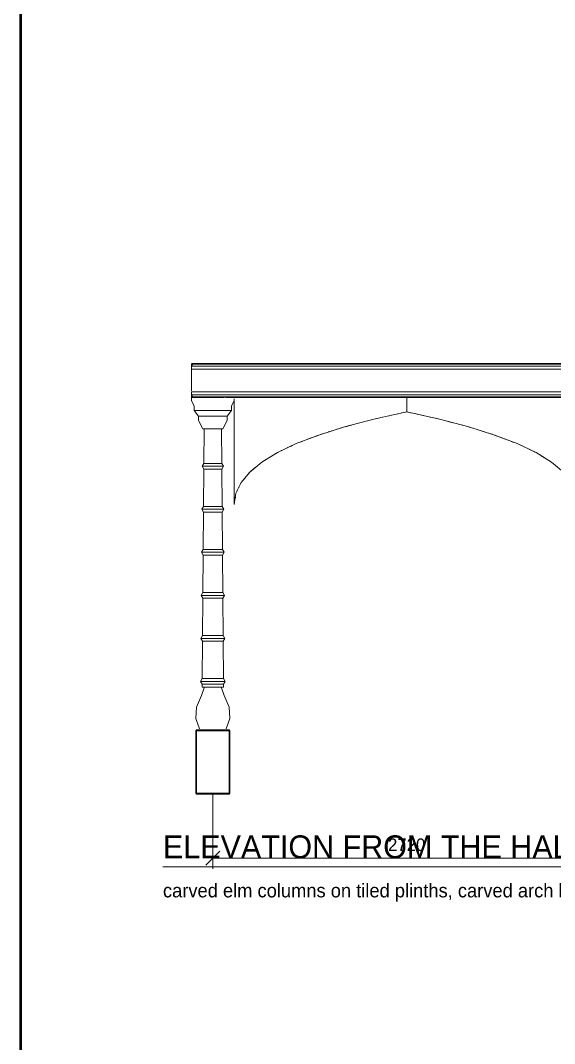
# Model space of a CAD drawing. Header units: metres. Extents: x 10 to 831, y 10 to 584.
# Drawn here: x 10 to 85, y 297 to 440.5 of the extents above; entities that cross this region are included whole.
import ezdxf
from ezdxf.enums import TextEntityAlignment as Align

# ---------------------------------------------------------------- set-up
doc = ezdxf.new("R2010")
doc.units = ezdxf.units.M
for name, color, linetype, lineweight in [('DIM', 1, 'Continuous', 13), ('FRAME', 7, 'Continuous', 50), ('TXT', 7, 'Continuous', 18), ('VIS', 8, 'Continuous', 13)]:
    doc.layers.add(name, color=color, linetype=linetype, lineweight=lineweight)

msp = doc.modelspace()

# ---------------------------------------------------------------- linework, layer by layer
at = {"layer": 'DIM'}
for p, q in [((37, 332), (37, 321.5)), ((36, 322), (38, 324)), ((37, 323), (91.4, 323))]:
    msp.add_line(p, q, dxfattribs=at)
at = {"layer": 'FRAME'}
msp.add_lwpolyline([(10, 10), (831, 10), (831, 584), (10, 584), (10, 10)], close=True, dxfattribs=at)
at = {"layer": 'TXT'}
msp.add_line((30, 321.8), (90, 321.8), dxfattribs=at)
at = {"layer": 'VIS'}
for p, q in [((34.12, 392.4), (34, 392.28)), ((34, 392.28), (34.12, 392.28)), ((34, 392.28), (34, 392.0358)), ((297.8, 392), (34, 392)), ((34, 392), (34, 392)), ((34, 392), (297.8, 392)), ((34, 392), (34, 391.9)), ((34, 391.6), (34, 392)), ((34.12, 392.4), (34.12, 392.34)), ((34.12, 392.28), (34.12, 392.4)), ((34.12, 392.4), (297.68, 392.4)), ((34.12, 392.4), (34.12, 392.4)), ((297.68, 392.4), (34.12, 392.4)), ((34.12, 392.28), (297.68, 392.28)), ((34.12, 392.1172), (34.12, 392.28)), ((297.8, 391.6), (34, 391.6)), ((34, 391.6), (34, 391.6)), ((34, 388.56), (34, 391.52)), ((34, 388.4), (297.8, 388.4)), ((34, 388), (34, 388.4)), ((297.8, 388), (34, 388)), ((34, 388), (34, 388)), ((34, 387.8828), (34, 387.72)), ((34.12, 387.72), (34, 387.72)), ((34, 387.72), (34.12, 387.6)), ((34, 387.72), (34, 387.72)), ((34, 387.2), (34, 387.6)), ((34, 387.6), (34.0128, 387.6)), ((34.1022, 387.6), (34, 387.6)), ((34.12, 387.72), (34.12, 387.9642)), ((34.12, 387.6), (34.12, 387.72)), ((297.68, 387.72), (34.12, 387.72)), ((34.12, 387.6), (35.3202, 387.6)), ((35.5, 387.6), (35.267, 387.6)), ((36.2236, 387.6), (35.5, 387.6)), ((37, 387.6), (36.2236, 387.6)), ((37.7764, 387.6), (37, 387.6)), ((38.5, 387.6), (37.7764, 387.6)), ((38.6554, 387.6), (38.5, 387.6)), ((38.7608, 387.6), (89.7284, 387.6)), ((64.2, 385.6), (64.2, 387.5166)), ((34.4, 386.4), (34, 387.2)), ((34.4, 385.8), (34.4, 386.4)), ((39.6, 386.4), (39.96, 387.12)), ((39.6, 385.8), (39.6, 386.4)), ((40, 387.4388), (40, 372.6)), ((64.2, 387.4334), (64.2, 385.6)), ((35, 385), (34.4, 385.8)), ((34.4, 385.8), (34.411, 385.8)), ((34.4886, 385.8), (34.4, 385.8)), ((34.7484, 385.8), (34.4886, 385.8)), ((35.1616, 385.8), (34.7484, 385.8)), ((35, 384.4), (35, 385)), ((35, 385), (35.0114, 385)), ((35.0682, 385), (35, 385)), ((35.268, 385), (35.0682, 385)), ((35.7, 385.8), (35.1616, 385.8)), ((35.5858, 385), (35.268, 385)), ((36, 385), (35.5858, 385)), ((36.327, 385.8), (35.7, 385.8)), ((36.4824, 385), (36, 385)), ((37, 385.8), (36.327, 385.8)), ((37, 385), (36.4824, 385)), ((37.673, 385.8), (37, 385.8)), ((37.5176, 385), (37, 385)), ((38, 385), (37.5176, 385)), ((38.3, 385.8), (37.673, 385.8)), ((38.4142, 385), (38, 385)), ((38.8384, 385.8), (38.3, 385.8)), ((38.732, 385), (38.4142, 385)), ((38.9318, 385), (38.732, 385)), ((39.2516, 385.8), (38.8384, 385.8)), ((39, 385), (38.9318, 385)), ((39, 385), (39.6, 385.8)), ((39, 384.4), (39, 385)), ((39.5114, 385.8), (39.2516, 385.8)), ((39.6, 385.8), (39.5114, 385.8)), ((55.488, 383.4992), (59.602, 384.5808)), ((59.602, 384.5808), (64.2, 385.6)), ((60.0776, 384.6862), (59.8398, 384.6336)), ((60.5532, 384.7916), (60.3154, 384.739)), ((60.8704, 384.862), (60.7912, 384.8444)), ((61.8218, 385.0728), (61.7424, 385.0552)), ((62.773, 385.2836), (62.0596, 385.1256)), ((63.0902, 385.354), (63.0108, 385.3364)), ((63.5658, 385.4594), (63.4864, 385.4418)), ((64.0414, 385.5648), (63.9622, 385.5472)), ((64.2, 385.6), (68.798, 384.5808)), ((64.3586, 385.5648), (64.2792, 385.5824)), ((64.8342, 385.4594), (64.755, 385.477)), ((65.3098, 385.354), (65.2306, 385.3716)), ((66.2612, 385.1432), (65.5476, 385.3012)), ((66.5782, 385.0728), (66.499, 385.0904)), ((67.5296, 384.862), (67.4504, 384.8796)), ((68.0052, 384.7566), (67.7674, 384.8092)), ((68.4808, 384.651), (68.243, 384.7038)), ((68.798, 384.5808), (72.912, 383.4992)), ((35.6, 383.2), (35, 384.4)), ((35.6, 383.2), (35.6478, 383.2)), ((35.6478, 383.2), (35.7876, 383.2)), ((35.7876, 383.2), (36.01, 383.2)), ((36.01, 383.2), (36.3, 383.2)), ((36.3, 383.2), (36.6376, 383.2)), ((36.6376, 383.2), (37, 383.2)), ((37, 383.2), (37.3624, 383.2)), ((37.3624, 383.2), (37.7, 383.2)), ((37.7, 383.2), (37.99, 383.2)), ((37.99, 383.2), (38.2124, 383.2)), ((38.2124, 383.2), (38.3522, 383.2)), ((38.3522, 383.2), (38.4, 383.2)), ((38.4, 383.2), (38.388, 383.2)), ((38.4, 383.2), (39, 384.4)), ((51.858, 382.3552), (55.488, 383.4992)), ((54.3832, 383.151), (54.1464, 383.0764)), ((54.8566, 383.3002), (54.7778, 383.2754)), ((55.3302, 383.4494), (55.2512, 383.4246)), ((56.4374, 383.7488), (55.5672, 383.52)), ((58.4944, 384.2896), (57.624, 384.0608)), ((70.6968, 384.0816), (69.8264, 384.3104)), ((72.7538, 383.5408), (71.8836, 383.7696)), ((72.912, 383.4992), (76.542, 382.3552)), ((73.0698, 383.4494), (72.991, 383.4744)), ((73.5432, 383.3002), (73.4644, 383.3252)), ((74.1746, 383.1012), (73.9378, 383.1758)), ((35.75, 378.3666), (35.7992, 383.1194)), ((38.25, 378.3666), (38.2008, 383.1194)), ((48.712, 381.1488), (51.858, 382.3552)), ((50.8094, 381.953), (50.285, 381.752)), ((51.7082, 382.2978), (51.3336, 382.1542)), ((52.3314, 382.5044), (52.0948, 382.4298)), ((52.805, 382.6536), (52.5682, 382.579)), ((53.4362, 382.8526), (53.1996, 382.778)), ((53.752, 382.952), (53.673, 382.9272)), ((74.648, 382.952), (74.5692, 382.977)), ((75.1216, 382.8028), (74.8848, 382.8774)), ((75.7528, 382.6038), (75.5162, 382.6786)), ((76.2264, 382.4546), (75.9896, 382.5292)), ((76.542, 382.3552), (79.688, 381.1488)), ((76.8416, 382.2404), (76.617, 382.3264)), ((77.5906, 381.953), (77.366, 382.0392)), ((78.04, 381.7808), (77.9652, 381.8094)), ((46.05, 379.88), (48.712, 381.1488)), ((47.0852, 380.3734), (46.8634, 380.2676)), ((47.529, 380.5848), (47.455, 380.5496)), ((48.1204, 380.8668), (47.8986, 380.7612)), ((49.6108, 381.4934), (49.2364, 381.3498)), ((78.4896, 381.6084), (78.2648, 381.6946)), ((79.2386, 381.3212), (78.864, 381.4648)), ((79.688, 381.1488), (82.35, 379.88)), ((80.2796, 380.8668), (80.0578, 380.9726)), ((80.871, 380.5848), (80.6492, 380.6906)), ((81.6106, 380.2324), (81.3888, 380.3382)), ((43.872, 378.5488), (46.05, 379.88)), ((44.4528, 378.9038), (44.3802, 378.8594)), ((44.8884, 379.17), (44.6706, 379.037)), ((45.324, 379.4362), (45.2514, 379.3918)), ((45.7596, 379.7026), (45.5418, 379.5694)), ((46.1978, 379.9504), (46.124, 379.9152)), ((46.6416, 380.162), (46.5676, 380.1268)), ((82.202, 379.9504), (81.9802, 380.0562)), ((82.35, 379.88), (84.528, 378.5488)), ((82.4952, 379.7912), (82.4226, 379.8356)), ((82.7856, 379.6138), (82.713, 379.6582)), ((83.2212, 379.3476), (83.0034, 379.4806)), ((83.5116, 379.17), (83.439, 379.2144)), ((83.9472, 378.9038), (83.8746, 378.9482)), ((35.51, 377.9666), (35.75, 378.3666)), ((35.75, 377.5666), (35.51, 377.9666)), ((35.51, 377.9666), (35.5282, 377.9666)), ((35.583, 377.9666), (35.51, 377.9666)), ((35.7946, 377.9666), (35.583, 377.9666)), ((35.7, 372.3334), (35.75, 377.5666)), ((35.75, 378.3666), (35.7652, 378.3666)), ((35.8112, 378.3666), (35.75, 378.3666)), ((35.75, 377.5666), (35.7652, 377.5666)), ((35.8112, 377.5666), (35.75, 377.5666)), ((36.1242, 377.9666), (35.7946, 377.9666)), ((35.9888, 378.3666), (35.8112, 378.3666)), ((35.9888, 377.5666), (35.8112, 377.5666)), ((36.2652, 378.3666), (35.9888, 378.3666)), ((36.2652, 377.5666), (35.9888, 377.5666)), ((36.5396, 377.9666), (36.1242, 377.9666)), ((36.6138, 378.3666), (36.2652, 378.3666)), ((36.6138, 377.5666), (36.2652, 377.5666)), ((37, 377.9666), (36.5396, 377.9666)), ((37, 378.3666), (36.6138, 378.3666)), ((37, 377.5666), (36.6138, 377.5666)), ((37.3862, 378.3666), (37, 378.3666)), ((37.4604, 377.9666), (37, 377.9666)), ((37.3862, 377.5666), (37, 377.5666)), ((37.7348, 378.3666), (37.3862, 378.3666)), ((37.7348, 377.5666), (37.3862, 377.5666)), ((37.8758, 377.9666), (37.4604, 377.9666)), ((38.0112, 378.3666), (37.7348, 378.3666)), ((38.0112, 377.5666), (37.7348, 377.5666)), ((38.2054, 377.9666), (37.8758, 377.9666)), ((38.1888, 378.3666), (38.0112, 378.3666)), ((38.1888, 377.5666), (38.0112, 377.5666)), ((38.25, 378.3666), (38.1888, 378.3666)), ((38.25, 377.5666), (38.1888, 377.5666)), ((38.417, 377.9666), (38.2054, 377.9666)), ((38.49, 377.9666), (38.25, 378.3666)), ((38.25, 377.5666), (38.49, 377.9666)), ((38.3, 372.3334), (38.25, 377.5666)), ((38.49, 377.9666), (38.417, 377.9666)), ((42.178, 377.1552), (43.872, 378.5488)), ((42.9598, 377.7984), (42.2432, 377.2088)), ((44.0172, 378.6376), (43.9446, 378.5932)), ((84.2376, 378.7262), (84.165, 378.7706)), ((84.528, 378.5488), (86.222, 377.1552)), ((40.968, 375.6992), (42.178, 377.1552)), ((41.518, 376.361), (41.243, 376.0302)), ((42.068, 377.0228), (41.903, 376.8242)), ((40.242, 374.1808), (40.968, 375.6992)), ((40.4598, 374.6364), (40.3508, 374.4086)), ((40.6776, 375.0918), (40.6412, 375.016)), ((40.8954, 375.5474), (40.859, 375.4714)), ((40, 372.6), (40.242, 374.1808)), ((40.1614, 373.6538), (40.121, 373.3904)), ((35.46, 371.9334), (35.7, 372.3334)), ((35.7, 371.5334), (35.46, 371.9334)), ((35.46, 371.9334), (35.4726, 371.9334)), ((35.5354, 371.9334), (35.46, 371.9334)), ((35.7542, 371.9334), (35.5354, 371.9334)), ((35.7, 372.3334), (35.716, 372.3334)), ((35.7636, 372.3334), (35.7, 372.3334)), ((36.0948, 371.9334), (35.7542, 371.9334)), ((35.9482, 372.3334), (35.7636, 372.3334)), ((36.2358, 372.3334), (35.9482, 372.3334)), ((36.5242, 371.9334), (36.0948, 371.9334)), ((36.5982, 372.3334), (36.2358, 372.3334)), ((37, 371.9334), (36.5242, 371.9334)), ((37, 372.3334), (36.5982, 372.3334)), ((37.4018, 372.3334), (37, 372.3334)), ((37.4758, 371.9334), (37, 371.9334)), ((37.7642, 372.3334), (37.4018, 372.3334)), ((37.9052, 371.9334), (37.4758, 371.9334)), ((38.0518, 372.3334), (37.7642, 372.3334)), ((38.2458, 371.9334), (37.9052, 371.9334)), ((38.2364, 372.3334), (38.0518, 372.3334)), ((38.3, 372.3334), (38.2364, 372.3334)), ((38.4646, 371.9334), (38.2458, 371.9334)), ((38.54, 371.9334), (38.3, 372.3334)), ((38.3, 371.5334), (38.54, 371.9334)), ((38.54, 371.9334), (38.4646, 371.9334)), ((40, 372.6), (40, 372.6)), ((40.0538, 372.9512), (40.0134, 372.6878)), ((35.65, 366.3), (35.7, 371.5334)), ((35.7, 371.5334), (35.716, 371.5334)), ((35.7636, 371.5334), (35.7, 371.5334)), ((35.9482, 371.5334), (35.7636, 371.5334)), ((36.2358, 371.5334), (35.9482, 371.5334)), ((36.5982, 371.5334), (36.2358, 371.5334)), ((37, 371.5334), (36.5982, 371.5334)), ((37.4018, 371.5334), (37, 371.5334)), ((37.7642, 371.5334), (37.4018, 371.5334)), ((38.0518, 371.5334), (37.7642, 371.5334)), ((38.2364, 371.5334), (38.0518, 371.5334)), ((38.3, 371.5334), (38.2364, 371.5334)), ((38.35, 366.3), (38.3, 371.5334)), ((35.41, 365.9), (35.65, 366.3)), ((35.65, 366.3), (35.6666, 366.3)), ((35.716, 366.3), (35.65, 366.3)), ((35.9078, 366.3), (35.716, 366.3)), ((36.2064, 366.3), (35.9078, 366.3)), ((36.5828, 366.3), (36.2064, 366.3)), ((37, 366.3), (36.5828, 366.3)), ((37.4172, 366.3), (37, 366.3)), ((37.7936, 366.3), (37.4172, 366.3)), ((38.0922, 366.3), (37.7936, 366.3)), ((38.284, 366.3), (38.0922, 366.3)), ((38.35, 366.3), (38.284, 366.3)), ((38.59, 365.9), (38.35, 366.3)), ((35.65, 365.5), (35.41, 365.9)), ((35.41, 365.9), (35.423, 365.9)), ((35.4878, 365.9), (35.41, 365.9)), ((35.7136, 365.9), (35.4878, 365.9)), ((35.6, 360.2666), (35.65, 365.5)), ((35.65, 365.5), (35.6666, 365.5)), ((35.716, 365.5), (35.65, 365.5)), ((36.0654, 365.9), (35.7136, 365.9)), ((35.9078, 365.5), (35.716, 365.5)), ((36.2064, 365.5), (35.9078, 365.5)), ((36.5086, 365.9), (36.0654, 365.9)), ((36.5828, 365.5), (36.2064, 365.5)), ((37, 365.9), (36.5086, 365.9)), ((37, 365.5), (36.5828, 365.5)), ((37.4914, 365.9), (37, 365.9)), ((37.4172, 365.5), (37, 365.5)), ((37.7936, 365.5), (37.4172, 365.5)), ((37.9346, 365.9), (37.4914, 365.9)), ((38.0922, 365.5), (37.7936, 365.5)), ((38.2864, 365.9), (37.9346, 365.9)), ((38.284, 365.5), (38.0922, 365.5)), ((38.35, 365.5), (38.284, 365.5)), ((38.5122, 365.9), (38.2864, 365.9)), ((38.35, 365.5), (38.59, 365.9)), ((38.4, 360.2666), (38.35, 365.5)), ((38.59, 365.9), (38.5122, 365.9)), ((35.36, 359.8666), (35.6, 360.2666)), ((35.6, 360.2666), (35.6172, 360.2666)), ((35.6686, 360.2666), (35.6, 360.2666)), ((35.8674, 360.2666), (35.6686, 360.2666)), ((36.177, 360.2666), (35.8674, 360.2666)), ((36.5674, 360.2666), (36.177, 360.2666)), ((37, 360.2666), (36.5674, 360.2666)), ((37.4326, 360.2666), (37, 360.2666)), ((37.823, 360.2666), (37.4326, 360.2666)), ((38.1326, 360.2666), (37.823, 360.2666)), ((38.3314, 360.2666), (38.1326, 360.2666)), ((38.4, 360.2666), (38.3314, 360.2666)), ((38.64, 359.8666), (38.4, 360.2666)), ((35.6, 359.4666), (35.36, 359.8666)), ((35.36, 359.8666), (35.3734, 359.8666)), ((35.4402, 359.8666), (35.36, 359.8666)), ((35.6732, 359.8666), (35.4402, 359.8666)), ((35.55, 354.2334), (35.6, 359.4666)), ((35.6, 359.4666), (35.6172, 359.4666)), ((35.6686, 359.4666), (35.6, 359.4666)), ((35.8674, 359.4666), (35.6686, 359.4666)), ((36.036, 359.8666), (35.6732, 359.8666)), ((36.177, 359.4666), (35.8674, 359.4666)), ((36.4932, 359.8666), (36.036, 359.8666)), ((36.5674, 359.4666), (36.177, 359.4666)), ((37, 359.8666), (36.4932, 359.8666)), ((37, 359.4666), (36.5674, 359.4666)), ((37.5068, 359.8666), (37, 359.8666)), ((37.4326, 359.4666), (37, 359.4666)), ((37.823, 359.4666), (37.4326, 359.4666)), ((37.964, 359.8666), (37.5068, 359.8666)), ((38.1326, 359.4666), (37.823, 359.4666)), ((38.3268, 359.8666), (37.964, 359.8666)), ((38.3314, 359.4666), (38.1326, 359.4666)), ((38.5598, 359.8666), (38.3268, 359.8666)), ((38.4, 359.4666), (38.3314, 359.4666)), ((38.4, 359.4666), (38.64, 359.8666)), ((38.45, 354.2334), (38.4, 359.4666)), ((38.64, 359.8666), (38.5598, 359.8666)), ((35.31, 353.8334), (35.55, 354.2334)), ((35.55, 353.4334), (35.31, 353.8334)), ((35.31, 353.8334), (35.3238, 353.8334)), ((35.3928, 353.8334), (35.31, 353.8334)), ((35.6328, 353.8334), (35.3928, 353.8334)), ((35.5, 348.2), (35.55, 353.4334)), ((35.55, 354.2334), (35.5678, 354.2334)), ((35.621, 354.2334), (35.55, 354.2334)), ((35.55, 353.4334), (35.5678, 353.4334)), ((35.621, 353.4334), (35.55, 353.4334)), ((35.827, 354.2334), (35.621, 354.2334)), ((35.827, 353.4334), (35.621, 353.4334)), ((36.0066, 353.8334), (35.6328, 353.8334)), ((36.1478, 354.2334), (35.827, 354.2334)), ((36.1478, 353.4334), (35.827, 353.4334)), ((36.4778, 353.8334), (36.0066, 353.8334)), ((36.552, 354.2334), (36.1478, 354.2334)), ((36.552, 353.4334), (36.1478, 353.4334)), ((37, 353.8334), (36.4778, 353.8334)), ((37, 354.2334), (36.552, 354.2334)), ((37, 353.4334), (36.552, 353.4334)), ((37.448, 354.2334), (37, 354.2334)), ((37.5222, 353.8334), (37, 353.8334)), ((37.448, 353.4334), (37, 353.4334)), ((37.8522, 354.2334), (37.448, 354.2334)), ((37.8522, 353.4334), (37.448, 353.4334)), ((37.9934, 353.8334), (37.5222, 353.8334)), ((38.173, 354.2334), (37.8522, 354.2334)), ((38.173, 353.4334), (37.8522, 353.4334)), ((38.3672, 353.8334), (37.9934, 353.8334)), ((38.379, 354.2334), (38.173, 354.2334)), ((38.379, 353.4334), (38.173, 353.4334)), ((38.6072, 353.8334), (38.3672, 353.8334)), ((38.45, 354.2334), (38.379, 354.2334)), ((38.45, 353.4334), (38.379, 353.4334)), ((38.69, 353.8334), (38.45, 354.2334)), ((38.45, 353.4334), (38.69, 353.8334)), ((38.5, 348.2), (38.45, 353.4334)), ((38.69, 353.8334), (38.6072, 353.8334)), ((35.26, 347.8), (35.5, 348.2)), ((35.5, 347.4), (35.26, 347.8)), ((35.26, 347.8), (35.2742, 347.8)), ((35.3452, 347.8), (35.26, 347.8)), ((35.5924, 347.8), (35.3452, 347.8)), ((35.5, 348.2), (35.5184, 348.2)), ((35.5734, 348.2), (35.5, 348.2)), ((35.5, 347), (35.5, 347.4)), ((35.5, 347.4), (35.5184, 347.4)), ((35.5734, 347.4), (35.5, 347.4)), ((35.7864, 348.2), (35.5734, 348.2)), ((35.7864, 347.4), (35.5734, 347.4)), ((35.9772, 347.8), (35.5924, 347.8)), ((36.1184, 348.2), (35.7864, 348.2)), ((36.1184, 347.4), (35.7864, 347.4)), ((36.4624, 347.8), (35.9772, 347.8)), ((36.5364, 348.2), (36.1184, 348.2)), ((36.5364, 347.4), (36.1184, 347.4)), ((37, 347.8), (36.4624, 347.8)), ((37, 348.2), (36.5364, 348.2)), ((37, 347.4), (36.5364, 347.4)), ((37.4636, 348.2), (37, 348.2)), ((37.5376, 347.8), (37, 347.8)), ((37.4636, 347.4), (37, 347.4)), ((37.8816, 348.2), (37.4636, 348.2)), ((37.8816, 347.4), (37.4636, 347.4)), ((38.0228, 347.8), (37.5376, 347.8)), ((38.2136, 348.2), (37.8816, 348.2)), ((38.2136, 347.4), (37.8816, 347.4)), ((38.4076, 347.8), (38.0228, 347.8)), ((38.4266, 348.2), (38.2136, 348.2)), ((38.4266, 347.4), (38.2136, 347.4)), ((38.6548, 347.8), (38.4076, 347.8)), ((38.5, 348.2), (38.4266, 348.2)), ((38.5, 347.4), (38.4266, 347.4)), ((38.74, 347.8), (38.5, 348.2)), ((38.5, 347.4), (38.74, 347.8)), ((38.5, 347), (38.5, 347.4)), ((38.74, 347.8), (38.6548, 347.8)), ((35.4, 345.8), (35.7714, 346.9142)), ((35.5, 347), (35.5734, 347)), ((35.5734, 347), (35.7864, 347)), ((35.7864, 347), (36.1184, 347)), ((36.1184, 347), (36.5364, 347)), ((36.5364, 347), (37, 347)), ((37, 347), (37.4636, 347)), ((37.4636, 347), (37.8816, 347)), ((37.8816, 347), (38.2136, 347)), ((38.2136, 347), (38.4266, 347)), ((38.6, 345.8), (38.2286, 346.9142)), ((38.4266, 347), (38.5, 347)), ((38.5, 347), (38.4816, 347)), ((34.7, 344.2), (35.4, 345.8)), ((39.3, 344.2), (38.6, 345.8)), ((34.6, 342.6), (34.7, 344.2)), ((39.4, 342.6), (39.3, 344.2)), ((35.14, 341.16), (34.6, 342.6)), ((38.86, 341.16), (39.4, 342.6)), ((34.72, 341), (34.6, 340.88)), ((34.6, 340.88), (34.72, 340.88)), ((34.6, 340.88), (34.6, 332.12)), ((34.72, 340.88), (34.72, 341)), ((34.72, 341), (34.72, 341)), ((39.28, 341), (34.72, 341)), ((34.72, 340.88), (39.28, 340.88)), ((34.72, 332.12), (34.72, 340.88)), ((39.28, 341), (39.28, 340.88)), ((39.4, 340.88), (39.28, 341)), ((39.28, 340.88), (39.4, 340.88)), ((39.28, 340.88), (39.28, 332.12)), ((39.4, 340.88), (39.34, 340.88)), ((39.4, 340.88), (39.4, 340.88)), ((39.4, 332.12), (39.4, 340.88)), ((39.4, 340.88), (39.4, 332.12)), ((34.72, 332.12), (34.6, 332.12)), ((34.6, 332.12), (34.72, 332)), ((34.6, 332.12), (34.6, 332.12)), ((34.72, 332), (34.72, 332.12)), ((39.28, 332.12), (34.72, 332.12)), ((34.72, 332), (39.28, 332)), ((39.28, 332), (39.4, 332.12)), ((39.4, 332.12), (39.28, 332.12)), ((39.28, 332.12), (39.28, 332)), ((39.28, 332), (39.28, 332)), ((39.4, 332.12), (39.34, 332.06)), ((39.4, 332.12), (39.4, 332.12))]:
    msp.add_line(p, q, dxfattribs=at)

# ---------------------------------------------------------------- texts
at = {"layer": 'DIM'}
msp.add_text('2720', height=1.76, dxfattribs=at).set_placement((64.2, 324), align=Align.CENTER)
at = {"layer": 'TXT'}
for s, height, p in [('ELEVATION FROM THE HALL   1:50', 3.2, (30, 323)), ('carved elm columns on tiled plinths, carved arch heads, carved frieze beam; jali and myrtle bays', 1.92, (30, 317.5))]:
    msp.add_text(s, height=height, dxfattribs=at).set_placement(p)

doc.saveas('drawing.dxf')
